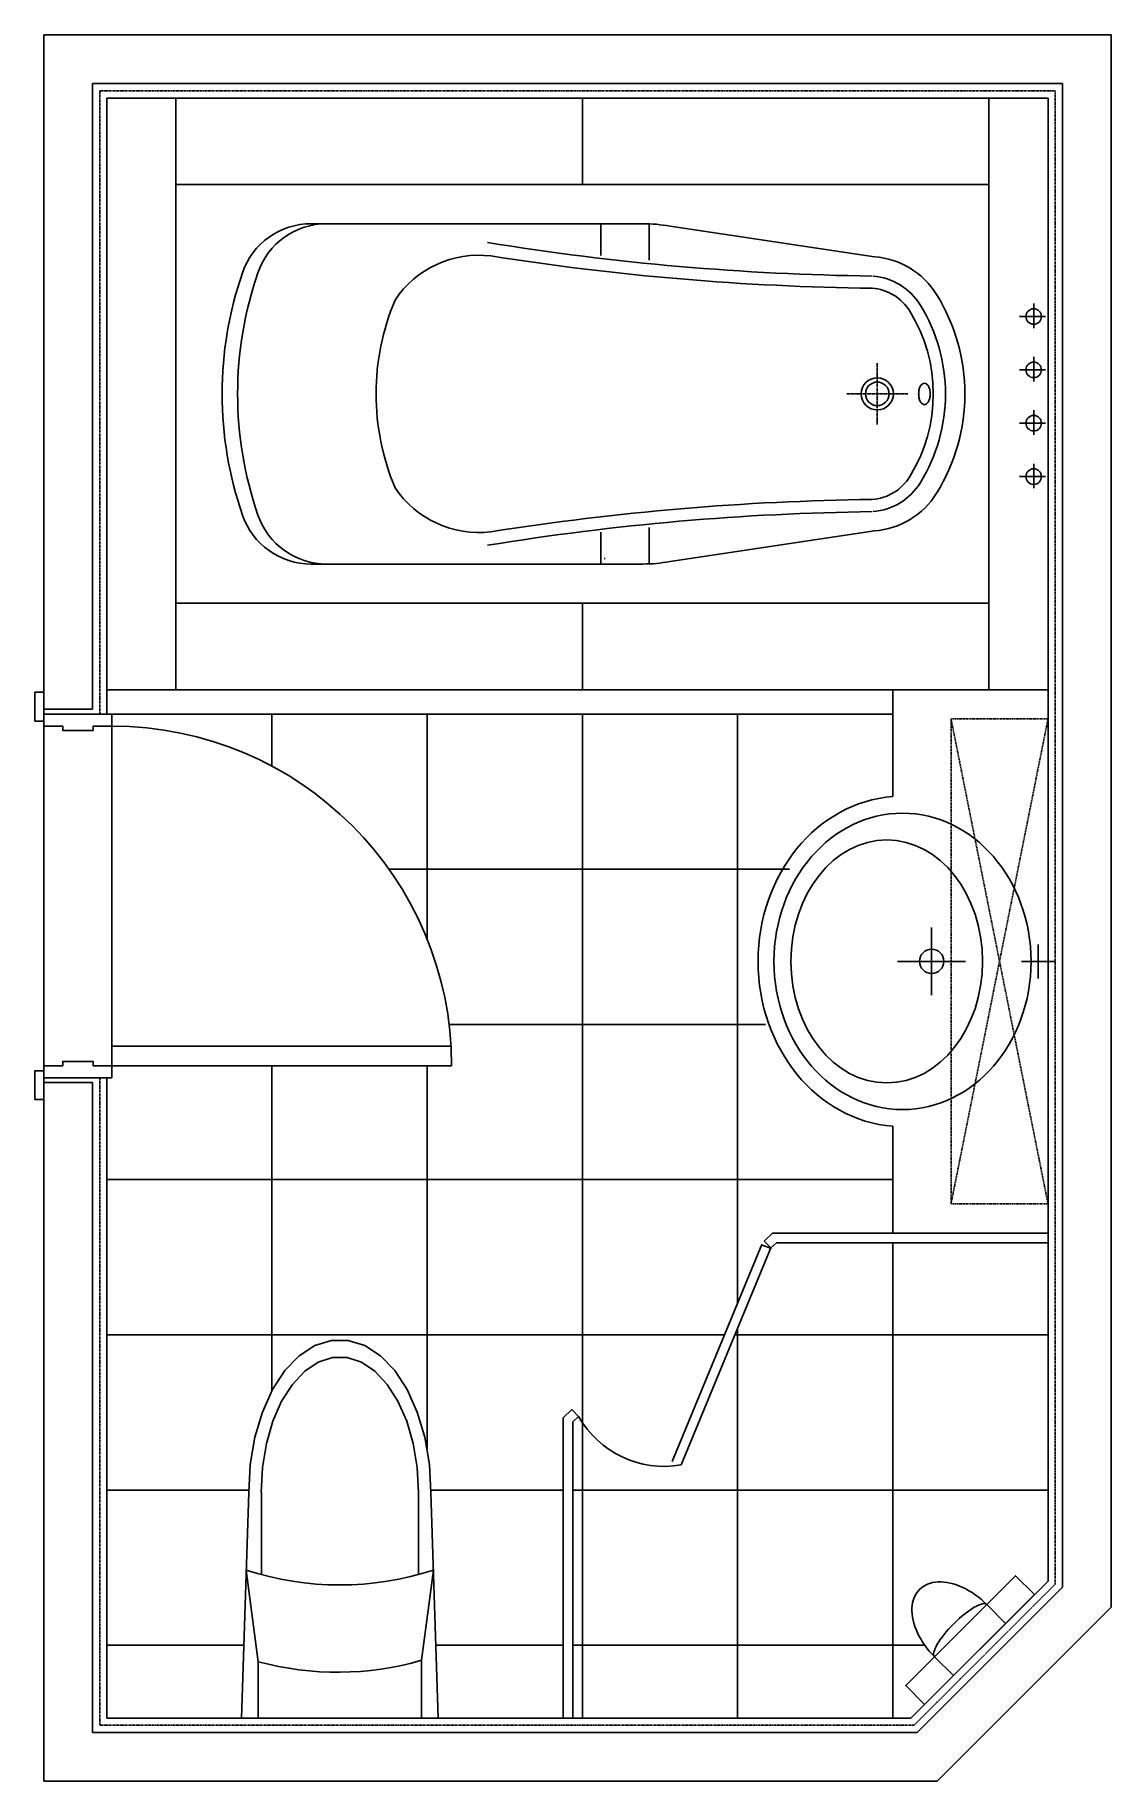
# Model space of a CAD drawing. Header units: millimetres. Extents: x -53140 to -50922, y -770 to 2830.
import ezdxf

# ---------------------------------------------------------------- set-up
doc = ezdxf.new("R2010")
doc.units = ezdxf.units.MM
for name, pattern in [('CENTER', [8.4, 7, -0.7, 0, -0.7]), ('HID', [3, 2, -1]), ('HIDDEN', [2.5, 1.5, -1])]:
    doc.linetypes.add(name, pattern=pattern)
for name, color, linetype in [('DOO', 4, 'Continuous'), ('E1', 4, 'Continuous'), ('FIN', 6, 'Continuous'), ('FUR', 4, 'Continuous'), ('H1', 6, 'HID'), ('TILE', 9, 'Continuous'), ('WALL', 7, 'Continuous'), ('WIN', 4, 'Continuous')]:
    doc.layers.add(name, color=color, linetype=linetype)

# ---------------------------------------------------------------- blocks, each defined once
blk = doc.blocks.new('T-LP07')
at = {"layer": 'FUR'}
for p, q in [((-560, 320), (-339.9, 320)), ((-560, 320), (-560, 0)), ((0, 310), (0, 170)), ((560, 320), (339.9, 320)), ((560, 320), (560, 0)), ((70, 240), (-70, 240)), ((0, 55), (0, -15)), ((-560, 0), (560, 0)), ((35, 20), (-35, 20))]:
    blk.add_line(p, q, dxfattribs=at)
at = {"layer": 'FUR', "linetype": 'HIDDEN'}
for p, q in [((-500, 0), (-500, 200)), ((-500, 200), (500, 200)), ((500, 200), (-500, 0)), ((500, 0), (-500, 200)), ((500, 0), (500, 200))]:
    blk.add_line(p, q, dxfattribs=at)
at = {"layer": 'FUR'}
blk.add_circle((0, 240), 25, dxfattribs=at)
blk.add_ellipse((0, 300), major_axis=(-340.7, 0), ratio=0.874105, start_param=3.208806, end_param=6.215972, dxfattribs=at)
for centre, major_axis, ratio in [((0, 300), (305.5, 0), 0.86743), ((0, 332.5), (-250.5, 0), 0.788423)]:
    blk.add_ellipse(centre, major_axis=major_axis, ratio=ratio, dxfattribs=at)
blk = doc.blocks.new('B-SHOWER')
for p, q in [((-76.2, 55), (-76.2, 0)), ((76.2, 55), (76.2, 0))]:
    blk.add_line(p, q)
blk.add_lwpolyline([(-160, 0), (160, 0), (160, 55), (-160, 55)], close=True)
at = {"extrusion": (2.56954e-55, -1.55557e-57, -1)}
for major_axis, ratio, start_param, end_param in [((0, 120), 0.634602, 4.712389, 7.853982), ((76.2, 0), 0.262632, 3.141593, 6.283185)]:
    blk.add_ellipse((0, 55), major_axis=major_axis, ratio=ratio, start_param=start_param, end_param=end_param, dxfattribs=at)
blk = doc.blocks.new('T-CP03')
at = {"layer": 'FUR'}
for p, q in [((-203, 0), (-187.8, 465)), ((-203, 0), (-187.8, 465)), ((-161.4, 465), (-161.4, 295.8)), ((-161.4, 465), (-161.4, 295.8)), ((162.2, 465), (162.2, 295.8)), ((162.2, 465), (162.2, 295.8)), ((203, 0), (187.8, 465)), ((203, 0), (187.8, 465)), ((-193, 305), (-168, 116)), ((-193, 305), (-168, 116)), ((193, 305), (168.4, 119)), ((193, 305), (168.4, 119)), ((-168, 116), (-168, 0)), ((-168, 116), (-168, 0)), ((168.4, 119), (168.4, 0)), ((168.4, 119), (168.4, 0)), ((-203, 0), (203, 0)), ((-203, 0), (203, 0))]:
    blk.add_line(p, q, dxfattribs=at)
at = {"layer": 'FUR', "extrusion": (0, 0, -1), "flags": 128}
for points in [[(187.8, 465), (184.6, 522.9), (175.1, 578.8), (159.7, 630.8), (138.8, 677.2), (113.2, 716.4), (83.7, 747), (51.4, 768), (17.3, 778.7), (-17.3, 778.7), (-51.4, 768), (-83.7, 747), (-113.2, 716.4), (-138.8, 677.2), (-159.7, 630.8), (-175.1, 578.8), (-184.6, 522.9), (-187.8, 465)], [(187.8, 465), (184.6, 522.9), (175.1, 578.8), (159.7, 630.8), (138.8, 677.2), (113.2, 716.4), (83.7, 747), (51.4, 768), (17.3, 778.7), (-17.3, 778.7), (-51.4, 768), (-83.7, 747), (-113.2, 716.4), (-138.8, 677.2), (-159.7, 630.8), (-175.1, 578.8), (-184.6, 522.9), (-187.8, 465)], [(162.2, 465), (159.5, 516.3), (151.3, 565.9), (137.9, 612), (119.9, 653.2), (97.8, 687.9), (72.3, 715), (44.4, 733.7), (15, 743.1), (-15, 743.1), (-44.4, 733.7), (-72.3, 715), (-97.8, 687.9), (-119.9, 653.2), (-137.9, 612), (-151.3, 565.9), (-159.5, 516.3), (-162.2, 465)], [(162.2, 465), (159.5, 516.3), (151.3, 565.9), (137.9, 612), (119.9, 653.2), (97.8, 687.9), (72.3, 715), (44.4, 733.7), (15, 743.1), (-15, 743.1), (-44.4, 733.7), (-72.3, 715), (-97.8, 687.9), (-119.9, 653.2), (-137.9, 612), (-151.3, 565.9), (-159.5, 516.3), (-162.2, 465)]]:
    blk.add_lwpolyline(points, dxfattribs=at)
at = {"layer": 'FUR'}
for centre, start, end in [((0, 897), 251.9408, 288.0592), ((0, 897), 251.9408, 288.0592), ((-5, 717), 254.8228, 286.1698), ((-5, 717), 254.8228, 286.1698)]:
    blk.add_arc(centre, 622.6, start, end, dxfattribs=at)

msp = doc.modelspace()

# ---------------------------------------------------------------- linework, layer by layer
at = {"layer": 'DOO'}
for p, q in [((-53121.7, 1404.6), (-53121.7, 704.5)), ((-52981.4, 1404.6), (-52981.4, 704.5)), ((-52981.4, 744.5), (-52281.3, 744.5)), ((-52981.4, 704.5), (-52281.3, 704.5))]:
    msp.add_line(p, q, dxfattribs=at)
for points in [[(-53121.7, 1474.6), (-53140.2, 1474.6), (-53140.2, 1415.1), (-53121.7, 1415.1)], [(-53121.7, 634.5), (-53140.2, 634.5), (-53140.2, 694.1), (-53121.7, 694.1)]]:
    msp.add_lwpolyline(points, close=True, dxfattribs=at)
for points in [[(-52981.4, 1429.5), (-52981.4, 1404.6), (-53020.5, 1404.6), (-53020.5, 1395.6), (-53083, 1395.6), (-53083, 1404.6), (-53121.7, 1404.6), (-53121.7, 1429.5), (-52981.4, 1429.5)], [(-52981.4, 679.6), (-52981.4, 704.5), (-53020.5, 704.5), (-53020.5, 713.5), (-53083, 713.5), (-53083, 704.5), (-53121.7, 704.5), (-53121.7, 679.6), (-52981.4, 679.6)]]:
    msp.add_lwpolyline(points, dxfattribs=at)
msp.add_arc((-52981.4, 704.5), 700.1, 0, 90, dxfattribs=at)
at = {"layer": 'E1', "color": 4}
for p, q in [((-51637, 343.1), (-51619.8, 359.6)), ((-51623.6, 328), (-51611.4, 339.6)), ((-52051.5, -21.3), (-52033.6, -4.1)), ((-52031.5, -29.5), (-52019.9, -18.4))]:
    msp.add_line(p, q, dxfattribs=at)
at = {"layer": 'FIN'}
for p, q in [((-51051.7, 2699.6), (-52991.7, 2699.6)), ((-52991.7, 2699.6), (-52991.7, 1429.5)), ((-51051.7, -357.9), (-51051.7, 2699.6)), ((-52991.7, 679.6), (-52991.7, -640.4)), ((-51334.2, -640.4), (-51051.7, -357.9)), ((-51334.2, -640.4), (-51051.7, -357.9)), ((-52991.7, -640.4), (-51334.2, -640.4)), ((-52991.7, -640.4), (-51334.2, -640.4))]:
    msp.add_line(p, q, dxfattribs=at)
at = {"layer": 'FUR'}
for p, q in [((-52849.7, 2521.1), (-52849.7, 2699.6)), ((-52011.7, 2699.6), (-52011.7, 2521.1)), ((-51173.7, 1658.1), (-51173.7, 2699.6)), ((-51173.7, 2521.1), (-52849.7, 2521.1)), ((-52849.7, 2521.1), (-52849.7, 1658.1)), ((-51887.1, 2440.5), (-52570.6, 2440.5)), ((-51973.6, 2440.5), (-51973.6, 2374.7)), ((-51874.2, 2440.5), (-51874.2, 2365.2)), ((-51831, 2435.2), (-51409.5, 2372.3)), ((-51081.3, 2275.7), (-51081.3, 2225.3)), ((-51110.7, 2249.1), (-51056.8, 2249.1)), ((-51081.3, 2165.7), (-51081.3, 2115.3)), ((-51110.7, 2139.1), (-51056.8, 2139.1)), ((-51081.3, 2055.7), (-51081.3, 2005.3)), ((-51110.7, 2029.1), (-51056.8, 2029.1)), ((-51081.3, 1945.7), (-51081.3, 1895.3)), ((-51110.7, 1919.1), (-51056.8, 1919.1)), ((-51973.6, 1738.8), (-51973.6, 1804.6)), ((-51874.2, 1738.8), (-51874.2, 1814.1)), ((-51831, 1744.1), (-51409.5, 1807)), ((-51887.1, 1738.8), (-52570.6, 1738.8)), ((-52849.7, 1658.1), (-52849.7, 1479.6)), ((-51173.7, 1658.1), (-52849.7, 1658.1)), ((-52011.7, 1658.1), (-52011.7, 1479.6)), ((-51173.7, 1658.1), (-51173.7, 1479.6)), ((-52991.7, 1479.6), (-51051.7, 1479.6))]:
    msp.add_line(p, q, dxfattribs=at)
at = {"layer": 'FUR', "linetype": 'CENTER'}
for p, q in [((-51403.7, 2026.6), (-51403.7, 2152.7)), ((-51466.8, 2089.6), (-51340.7, 2089.6))]:
    msp.add_line(p, q, dxfattribs=at)
at = {"layer": 'FUR'}
msp.add_lwpolyline([(-51306.6, 2067.6, 0.165387), (-51302.5, 2069, 0.10568), (-51298.2, 2074.1, 0.068742), (-51295.7, 2080.8, 0.054927), (-51294.7, 2089.6, 0.054927), (-51295.7, 2098.5, 0.068742), (-51298.2, 2105.2, 0.10568), (-51302.5, 2110.3, 0.165387), (-51306.6, 2111.7, 0.165387), (-51310.7, 2110.3, 0.10568), (-51315, 2105.2, 0.068742), (-51317.5, 2098.5, 0.054927), (-51318.4, 2089.6, 0.054927), (-51317.5, 2080.8, 0.068742), (-51315, 2074.1, 0.10568), (-51310.7, 2069, 0.165387)], format="xyb", close=True, dxfattribs=at)
for centre, radius in [((-51081.3, 2249.1), 16), ((-51081.3, 2139.1), 16), ((-51403.7, 2089.6), 33.1), ((-51403.7, 2089.6), 24.3), ((-51081.3, 2029.1), 16), ((-51081.3, 1919.1), 16)]:
    msp.add_circle(centre, radius, dxfattribs=at)
for centre, radius, start, end in [((-52570.6, 2290.5), 150, 90, 160.9579), ((-52538.7, 2290.5), 150, 90, 160.9579), ((-51887.1, 2140.5), 300, 79.2199, 90), ((-51347.2, 7669.9), 5337.8, 260.73, 269.2825), ((-52225.1, 2167.5), 207.9, 83.2338, 146.2068), ((-51346.5, 7787.9), 5480.9, 261.0348, 269.2913), ((-51421.7, 2207.7), 165, 31.7352, 85.7839), ((-51988.6, 2089.6), 765.7, 160.9579, 199.0421), ((-51956.7, 2089.6), 765.7, 160.9579, 199.0421), ((-51421.7, 2207.7), 100, 31.7352, 85.7839), ((-51421.7, 2207.7), 125, 31.7352, 85.7839), ((-51936.2, 2089.6), 500.6, 157.2627, 202.7373), ((-51612.6, 2089.6), 349.4, 328.2648, 31.7352), ((-51612.6, 2089.6), 389.4, 328.2648, 31.7352), ((-51612.6, 2089.6), 324.4, 328.2648, 31.7352), ((-51421.7, 1971.6), 100, 274.2161, 328.2648), ((-52225.1, 2011.8), 207.9, 213.7932, 276.7662), ((-51421.7, 1971.6), 125, 274.2161, 328.2648), ((-51421.7, 1971.6), 165, 274.2161, 328.2648), ((-52570.6, 1888.8), 150, 199.0421, 270), ((-52538.7, 1888.8), 150, 199.0421, 270), ((-51347.2, -3490.6), 5337.8, 90.7175, 99.27), ((-51346.5, -3608.6), 5480.9, 90.7087, 98.9652), ((-51964.8, 1776.4), 26.5, 266.1859, 270), ((-51887.1, 2038.8), 300, 270, 280.7801)]:
    msp.add_arc(centre, radius, start, end, dxfattribs=at)
at = {"layer": 'H1'}
for p, q in [((-53006.7, 2714.6), (-53006.7, 1429.5)), ((-51036.7, 2714.6), (-53006.7, 2714.6)), ((-51036.7, -364.1), (-51036.7, 2714.6)), ((-53006.7, 679.6), (-53006.7, -655.4)), ((-51328, -655.4), (-51036.7, -364.1)), ((-51328, -655.4), (-51036.7, -364.1)), ((-53006.7, -655.4), (-51328, -655.4)), ((-53006.7, -655.4), (-51328, -655.4))]:
    msp.add_line(p, q, dxfattribs=at)
at = {"layer": 'TILE'}
for p, q in [((-52991.7, 1429.5), (-51371.7, 1429.5)), ((-52011.7, -640.4), (-52011.7, 1429.6)), ((-52410.4, 1109.6), (-51584.4, 1109.6)), ((-52286.5, 789.6), (-51634.4, 789.6)), ((-52991.7, 469.6), (-51371.7, 469.6)), ((-52991.7, 149.6), (-51719, 149.6)), ((-51697.3, 149.6), (-51051.7, 149.6)), ((-52991.7, -170.4), (-52699.5, -170.4)), ((-52324, -170.4), (-52051.5, -170.4)), ((-52031.5, -170.4), (-51051.7, -170.4)), ((-52991.7, -490.4), (-52709.8, -490.4)), ((-52313.6, -490.4), (-52051.5, -490.4)), ((-52031.5, -490.4), (-51305.8, -490.4))]:
    msp.add_line(p, q, dxfattribs=at)
at = {"layer": 'TILE', "color": 9}
for p, q in [((-52651.7, 1322.1), (-52651.7, 1429.6)), ((-52331.7, 965.4), (-52331.7, 1429.6)), ((-51691.7, 215.5), (-51691.7, 1429.6)), ((-52651.7, 34.6), (-52651.7, 704.5)), ((-52331.7, -85.6), (-52331.7, 704.5)), ((-51371.7, -640.4), (-51371.7, 339.6)), ((-51691.7, -640.4), (-51691.7, 163.1))]:
    msp.add_line(p, q, dxfattribs=at)
at = {"layer": 'WALL'}
for p, q in [((-53121.7, 2829.6), (-53121.7, 1439.5)), ((-53121.7, 2829.6), (-50921.7, 2829.6)), ((-50921.7, -411.8), (-50921.7, 2829.6)), ((-53021.7, 2729.6), (-53021.7, 1439.5)), ((-51021.7, 2729.6), (-53021.7, 2729.6)), ((-51021.7, -370.4), (-51021.7, 2729.6)), ((-53021.7, 1439.5), (-53121.7, 1439.5)), ((-53021.7, 669.6), (-53121.7, 669.6)), ((-53121.7, 669.6), (-53121.7, -770.4)), ((-53021.7, 669.6), (-53021.7, -670.4)), ((-51321.7, -670.4), (-51021.7, -370.4)), ((-51321.7, -670.4), (-51021.7, -370.4)), ((-51280.3, -770.4), (-50921.7, -411.8)), ((-51280.3, -770.4), (-51021.7, -511.8)), ((-53021.7, -670.4), (-51321.7, -670.4)), ((-53021.7, -670.4), (-51321.7, -670.4)), ((-53121.7, -770.4), (-51280.3, -770.4))]:
    msp.add_line(p, q, dxfattribs=at)
at = {"layer": 'WIN', "color": 4}
for p, q in [((-51641.9, 336), (-51826.9, -111.5)), ((-51623.3, 328.8), (-51808.2, -118.7)), ((-51623.6, 328), (-51642.3, 335.1)), ((-51623.3, 328.8), (-51637, 343.1)), ((-51619.8, 359.6), (-51051.7, 359.6)), ((-51611.4, 339.6), (-51051.7, 339.6)), ((-52051.5, -21.3), (-52051.5, -640.4)), ((-52019.9, -18.4), (-52033.6, -4.1)), ((-52031.5, -29.5), (-52031.5, -640.4))]:
    msp.add_line(p, q, dxfattribs=at)
msp.add_arc((-51842.3, 83), 204.5, 209.7255, 279.5865, dxfattribs=at)

# ---------------------------------------------------------------- block references
at = {"layer": 'DOO', "rotation": 45.0000000000737}
msp.add_blockref('B-SHOWER', (-51193, -499.1), dxfattribs=at)
at = {"layer": 'FUR', "rotation": 90}
msp.add_blockref('T-LP07', (-51051.7, 919.6), dxfattribs=at)
at = {"layer": 'FUR'}
msp.add_blockref('T-CP03', (-52511.7, -640.4), dxfattribs=at)

doc.saveas('drawing.dxf')
